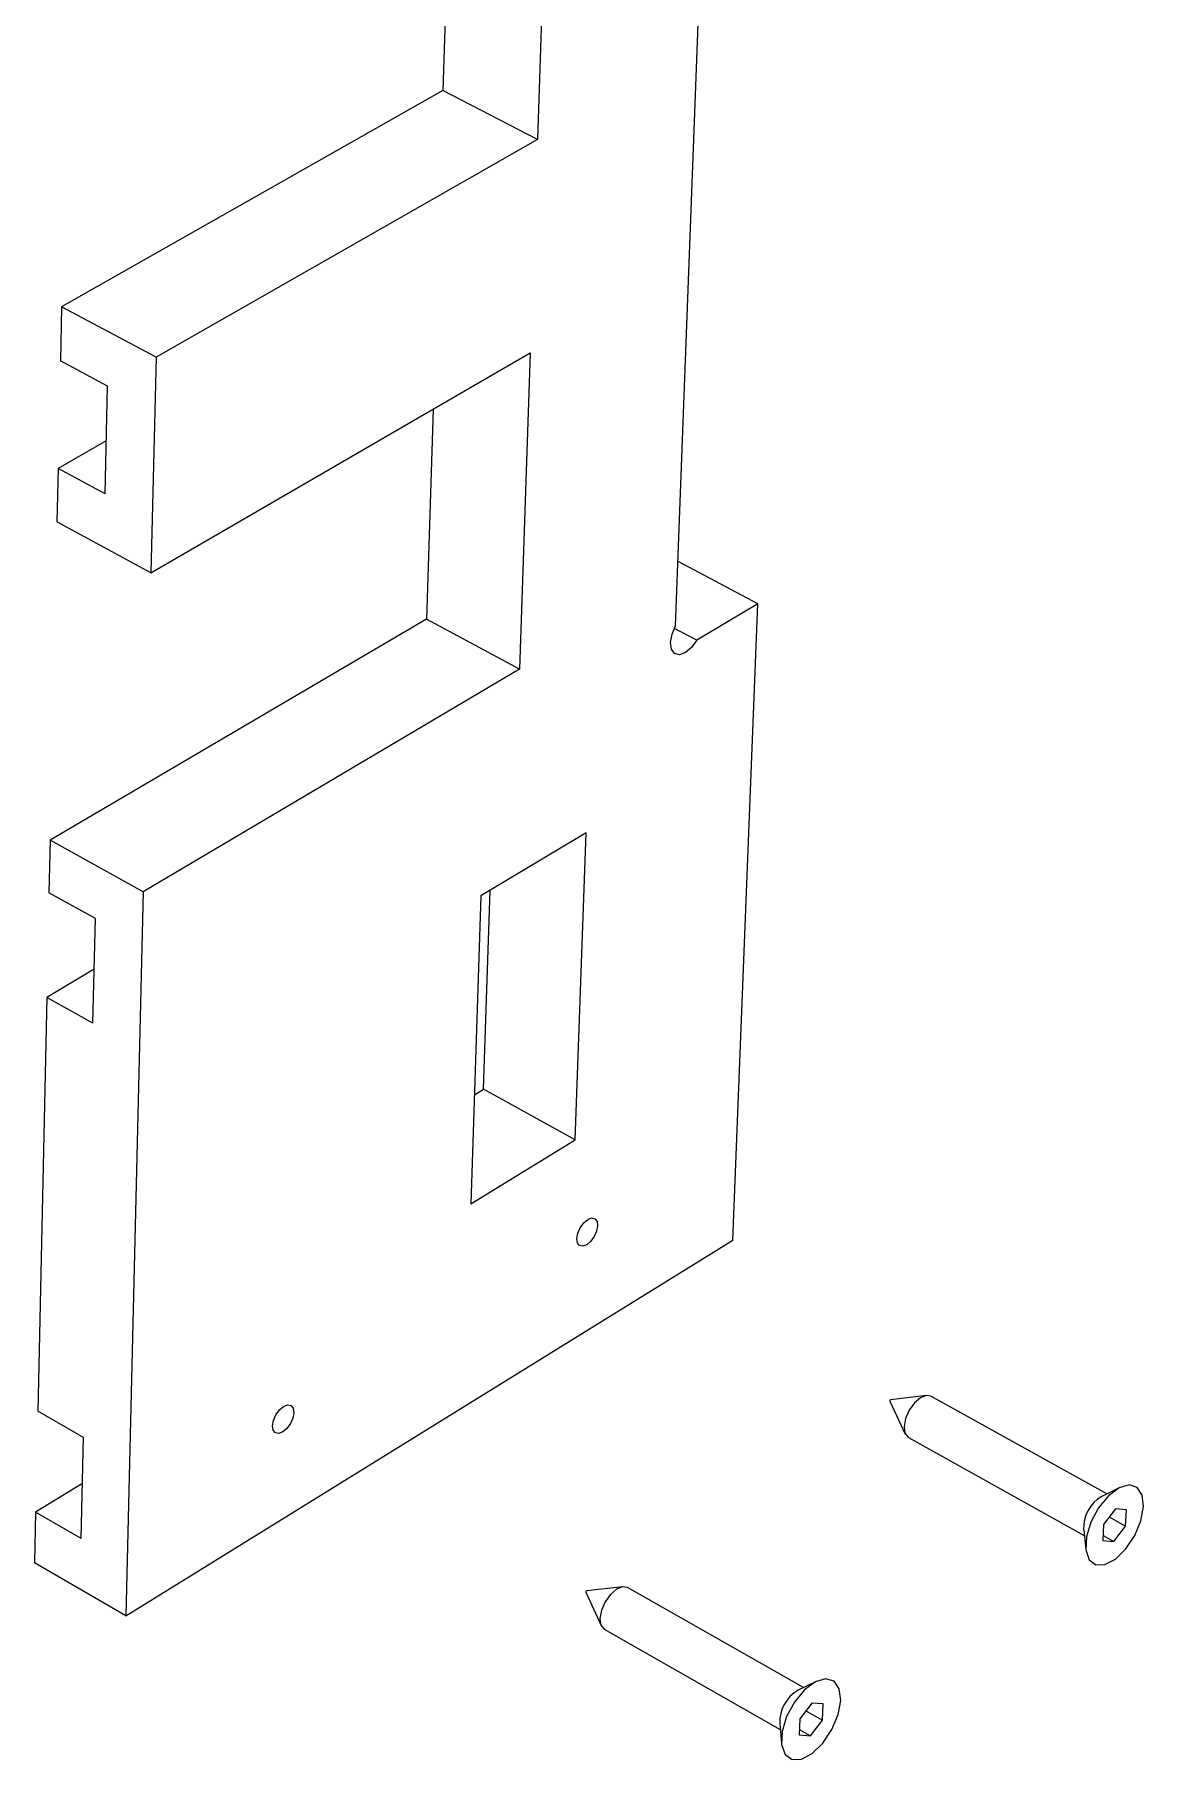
# Model space of a CAD drawing. Extents: x 0 to 155, y 0 to 224.
# Drawn here: x 122.39 to 153.04, y 80.85 to 128.52 of the extents above; entities that cross this region are included whole.
import ezdxf

# ---------------------------------------------------------------- set-up
doc = ezdxf.new("R2010")
doc.units = 0
doc.layers.get('0').update_dxf_attribs({"linetype": 'CONTINUOUS'})

msp = doc.modelspace()

# ---------------------------------------------------------------- linework, layer by layer
at = {"color": 7, "linetype": 'CONTINUOUS'}
for p, q in [((140.11, 112.177), (141.674, 153.827)), ((136.589, 134.603), (136.287, 125.626)), ((133.868, 133.082), (133.678, 126.978)), ((133.678, 126.978), (123.137, 120.996)), ((136.287, 125.626), (133.678, 126.978)), ((136.287, 125.626), (125.749, 119.604)), ((123.137, 120.996), (123.105, 119.503)), ((125.749, 119.604), (123.137, 120.996)), ((125.606, 113.646), (136.089, 119.722)), ((136.089, 119.722), (135.796, 110.986)), ((124.406, 118.807), (123.105, 119.503)), ((125.749, 119.604), (125.606, 113.646)), ((124.339, 115.831), (124.406, 118.807)), ((133.404, 118.166), (133.223, 112.368)), ((124.372, 117.295), (123.04, 116.531)), ((123.04, 116.531), (123.009, 115.051)), ((124.339, 115.831), (123.04, 116.531)), ((125.606, 113.646), (123.009, 115.051)), ((142.384, 112.785), (140.177, 113.956)), ((142.384, 112.785), (140.693, 111.78)), ((141.687, 95.201), (142.384, 112.785)), ((133.223, 112.368), (122.819, 106.255)), ((135.796, 110.986), (133.223, 112.368)), ((140.693, 111.78), (140.075, 112.11)), ((135.796, 110.986), (125.394, 104.832)), ((137.637, 106.46), (134.727, 104.716)), ((137.336, 97.97), (137.637, 106.46)), ((122.819, 106.255), (122.788, 104.803)), ((125.394, 104.832), (122.819, 106.255)), ((124.071, 104.091), (122.788, 104.803)), ((125.394, 104.832), (124.913, 84.818)), ((134.727, 104.716), (134.449, 96.205)), ((134.8, 99.372), (134.981, 104.868)), ((124.005, 101.196), (124.071, 104.091)), ((124.039, 102.69), (122.725, 101.91)), ((122.725, 101.91), (122.479, 90.472)), ((124.005, 101.196), (122.725, 101.91)), ((134.547, 99.219), (134.8, 99.372)), ((137.336, 97.97), (134.8, 99.372)), ((134.449, 96.205), (137.336, 97.97)), ((124.913, 84.818), (141.687, 95.201)), ((146.026, 90.754), (146.458, 89.842)), ((147.041, 90.908), (146.045, 90.789)), ((152.03, 88.187), (147.165, 90.886)), ((123.744, 89.747), (122.479, 90.472)), ((123.681, 86.953), (123.744, 89.747)), ((146.542, 89.748), (151.404, 87.041)), ((123.715, 88.476), (122.418, 87.681)), ((152.383, 88.363), (151.89, 88.117)), ((152.264, 87.77), (151.939, 87.345)), ((152.568, 87.747), (152.264, 87.77)), ((152.545, 87.299), (152.568, 87.747)), ((122.418, 87.681), (122.388, 86.279)), ((123.681, 86.953), (122.418, 87.681)), ((151.939, 87.345), (151.916, 86.897)), ((152.095, 87.549), (152.545, 87.299)), ((152.22, 86.874), (152.545, 87.299)), ((151.388, 87.198), (151.445, 86.646)), ((151.916, 86.897), (152.22, 86.874)), ((151.923, 87.039), (152.22, 86.874)), ((124.913, 84.818), (122.388, 86.279)), ((137.628, 85.47), (138.05, 84.548)), ((138.649, 85.619), (137.648, 85.506)), ((143.646, 82.833), (138.777, 85.596)), ((138.136, 84.449), (143.002, 81.679)), ((143.992, 83.005), (143.499, 82.761)), ((143.872, 82.406), (143.541, 81.974)), ((143.71, 82.195), (144.166, 81.935)), ((144.185, 82.386), (143.872, 82.406)), ((144.166, 81.935), (144.185, 82.386)), ((142.987, 81.843), (143.035, 81.29)), ((143.541, 81.974), (143.522, 81.523)), ((143.528, 81.678), (143.834, 81.504)), ((143.834, 81.504), (144.166, 81.935)), ((143.522, 81.523), (143.834, 81.504))]:
    msp.add_line(p, q, dxfattribs=at)
for points in [[(140.693, 111.78), (140.549, 111.58), (140.382, 111.441), (140.217, 111.383), (140.081, 111.416), (139.994, 111.535), (139.969, 111.721), (140.009, 111.946), (140.11, 112.177)], [(137.953, 95.599), (137.926, 95.452), (137.86, 95.301), (137.764, 95.168), (137.654, 95.074), (137.545, 95.033), (137.455, 95.052), (137.397, 95.127), (137.38, 95.247), (137.406, 95.394), (137.472, 95.545), (137.568, 95.678), (137.679, 95.772), (137.787, 95.813), (137.878, 95.794), (137.936, 95.719), (137.953, 95.599)], [(128.966, 90.071), (128.992, 90.219), (129.059, 90.372), (129.156, 90.507), (129.269, 90.603), (129.381, 90.645), (129.474, 90.627), (129.534, 90.552), (129.553, 90.431), (129.527, 90.283), (129.46, 90.13), (129.363, 89.996), (129.25, 89.9), (129.138, 89.857), (129.045, 89.875), (128.985, 89.95), (128.966, 90.071)], [(147.165, 90.886), (147.04, 90.908), (146.877, 90.844), (146.711, 90.701), (146.567, 90.498), (146.466, 90.269), (146.424, 90.046), (146.448, 89.865), (146.533, 89.753), (146.542, 89.748)], [(153.041, 87.834), (153.006, 88.156), (152.867, 88.366), (152.643, 88.435), (152.365, 88.354), (152.07, 88.133), (151.799, 87.802), (151.587, 87.407), (151.463, 87), (151.446, 86.637), (151.535, 86.366), (151.72, 86.226), (151.976, 86.233), (152.267, 86.387), (152.554, 86.667), (152.799, 87.036), (152.969, 87.443), (153.041, 87.834)], [(138.777, 85.596), (138.644, 85.619), (138.477, 85.553), (138.307, 85.407), (138.16, 85.202), (138.058, 84.969), (138.018, 84.745), (138.044, 84.563), (138.133, 84.451), (138.136, 84.449)], [(144.672, 82.479), (144.632, 82.803), (144.487, 83.012), (144.256, 83.079), (143.971, 82.994), (143.669, 82.769), (143.392, 82.433), (143.177, 82.033), (143.054, 81.622), (143.039, 81.256), (143.134, 80.985), (143.326, 80.845), (143.589, 80.856), (143.887, 81.014), (144.181, 81.299), (144.43, 81.673), (144.601, 82.085), (144.672, 82.479)]]:
    msp.add_lwpolyline(points, dxfattribs=at)
for centre, radius, start, end in [((146.054, 90.761), 0.0294, 107.8142, 194.7869), ((152.387, 87.248), 1.001, 119.7733, 182.8898), ((137.657, 85.478), 0.0296, 107.2286, 194.3713), ((143.996, 81.882), 1.01, 119.4728, 182.2062)]:
    msp.add_arc(centre, radius, start, end, dxfattribs=at)

doc.saveas('drawing.dxf')
